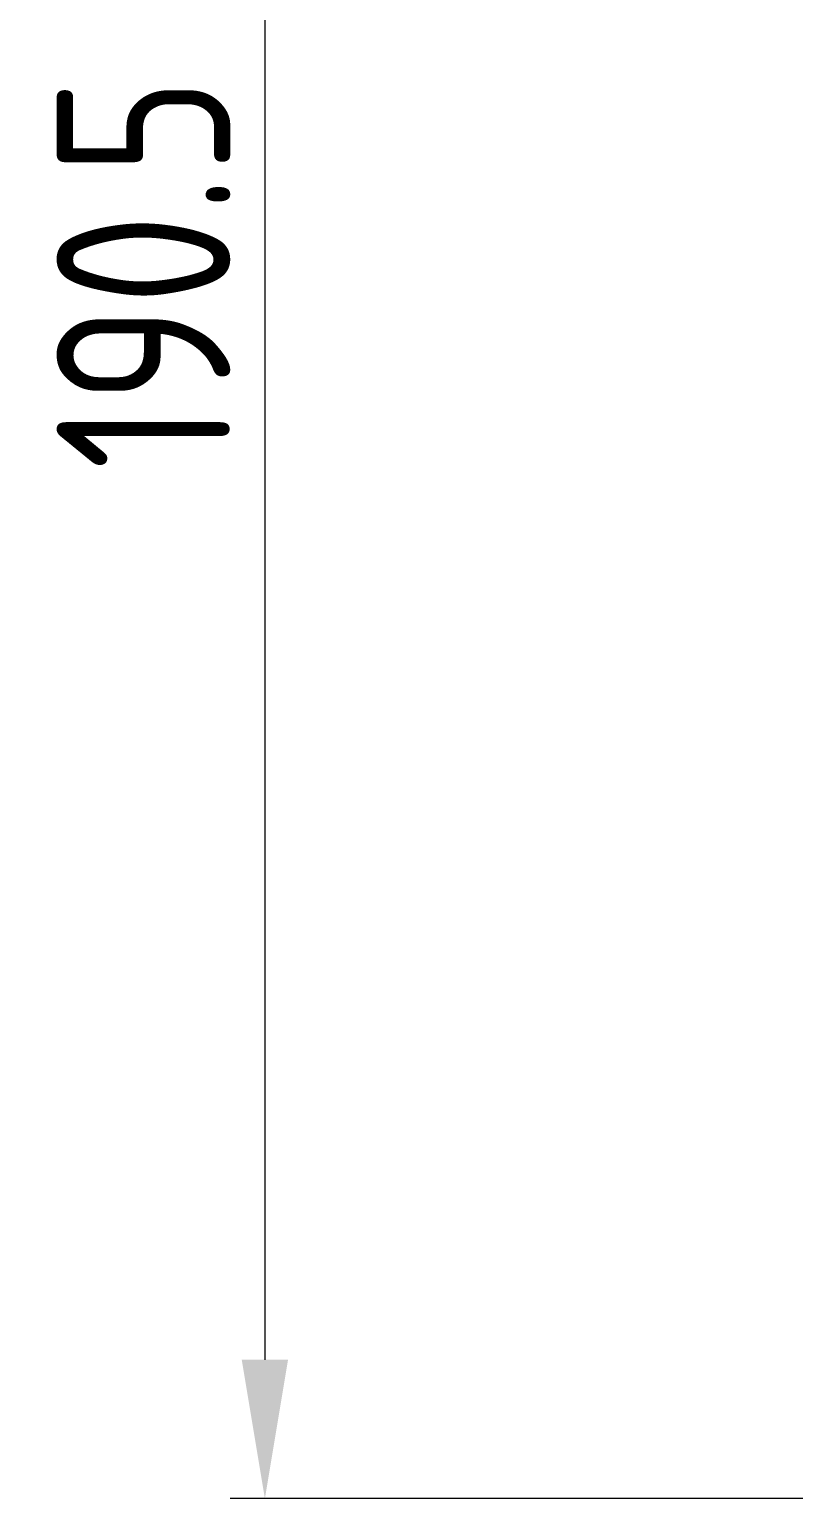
# Model space of a CAD drawing. Header units: millimetres. Extents: x 242 to 1026, y -183 to 372.
# Drawn here: x 414.2 to 473.6, y 117.4 to 231.7 of the extents above; entities that cross this region are included whole.
import ezdxf

# ---------------------------------------------------------------- set-up
doc = ezdxf.new("R2010")
doc.units = ezdxf.units.MM
doc.header["$LTSCALE"] = 30.734
doc.header["$PDMODE"] = 3
doc.header["$PDSIZE"] = 8
doc.layers.get('Defpoints').update_dxf_attribs({"linetype": 'CONTINUOUS'})
doc.layers.add('dim', color=2, linetype='CONTINUOUS', lineweight=15)
doc.styles.add('China GB1', font='gbenor.shx', dxfattribs={"width": 0.9, "bigfont": 'gbcbig.shx'})
doc.dimstyles.new('A4S2.5', dxfattribs={"dimscale": 2.5, "dimtxt": 2.5, "dimasz": 1, "dimexe": 1, "dimexo": 0.5, "dimgap": 0.5, "dimtad": 1, "dimdec": 1, "dimzin": 9, "dimdsep": 46, "dimtxsty": 'China GB1', "dimcen": 0, "dimclrd": 4, "dimclre": 4, "dimclrt": 2, "dimadec": 3, "dimazin": 2, "dimtfac": 1, "dimtdec": 1, "dimtmove": 0, "dimatfit": 1, "dimfxl": 1, "dimlwd": 9, "dimlwe": 9, "dimarcsym": 0})

# ---------------------------------------------------------------- blocks, each defined once
blk = doc.blocks.new('*D32')
at = {"layer": 'Defpoints', "color": 0, "transparency": 16777216}
for p in [(482.78, 307.94), (432.51, 117.44), (481.36, 117.44)]:
    blk.add_point(p, dxfattribs=at)
at = {"layer": 'dim', "color": 4, "lineweight": 9, "transparency": 16777216}
for p, q in [((480.08, 307.94), (429.82, 307.94)), ((432.51, 297.14), (432.51, 128.24)), ((478.67, 117.44), (429.82, 117.44))]:
    blk.add_line(p, q, dxfattribs=at)
at = {"layer": 'dim', "color": 4, "transparency": 16777216}
for points in [[(430.71, 297.14), (434.31, 297.14), (432.51, 307.94)], [(430.71, 128.24), (434.31, 128.24), (432.51, 117.44)]]:
    blk.add_solid(points, dxfattribs=at)
at = {"layer": 'dim', "color": 2, "transparency": 16777216, "insert": (423.07, 212.69), "char_height": 13.5, "attachment_point": 5, "rotation": 90, "style": 'China GB1'}
blk.add_mtext('190.5', dxfattribs=at)

msp = doc.modelspace()

# ---------------------------------------------------------------- dimensions: what is measured, and where the dimension line sits
at = {"layer": 'dim', "color": 1}
dim = msp.add_linear_dim(base=(432.51, 117.44), p1=(482.78, 307.94), p2=(481.36, 117.44), angle=90, dimstyle='A4S2.5', override={"dimtxt": 5.4, "dimasz": 4.32, "dimexe": 1.07946, "dimexo": 1.07946, "dimgap": 1.07946}, dxfattribs=at)
dim.commit()
dim.dimension.update_dxf_attribs({"geometry": '*D32', "text_midpoint": (423.07, 212.69)})

doc.saveas('drawing.dxf')
